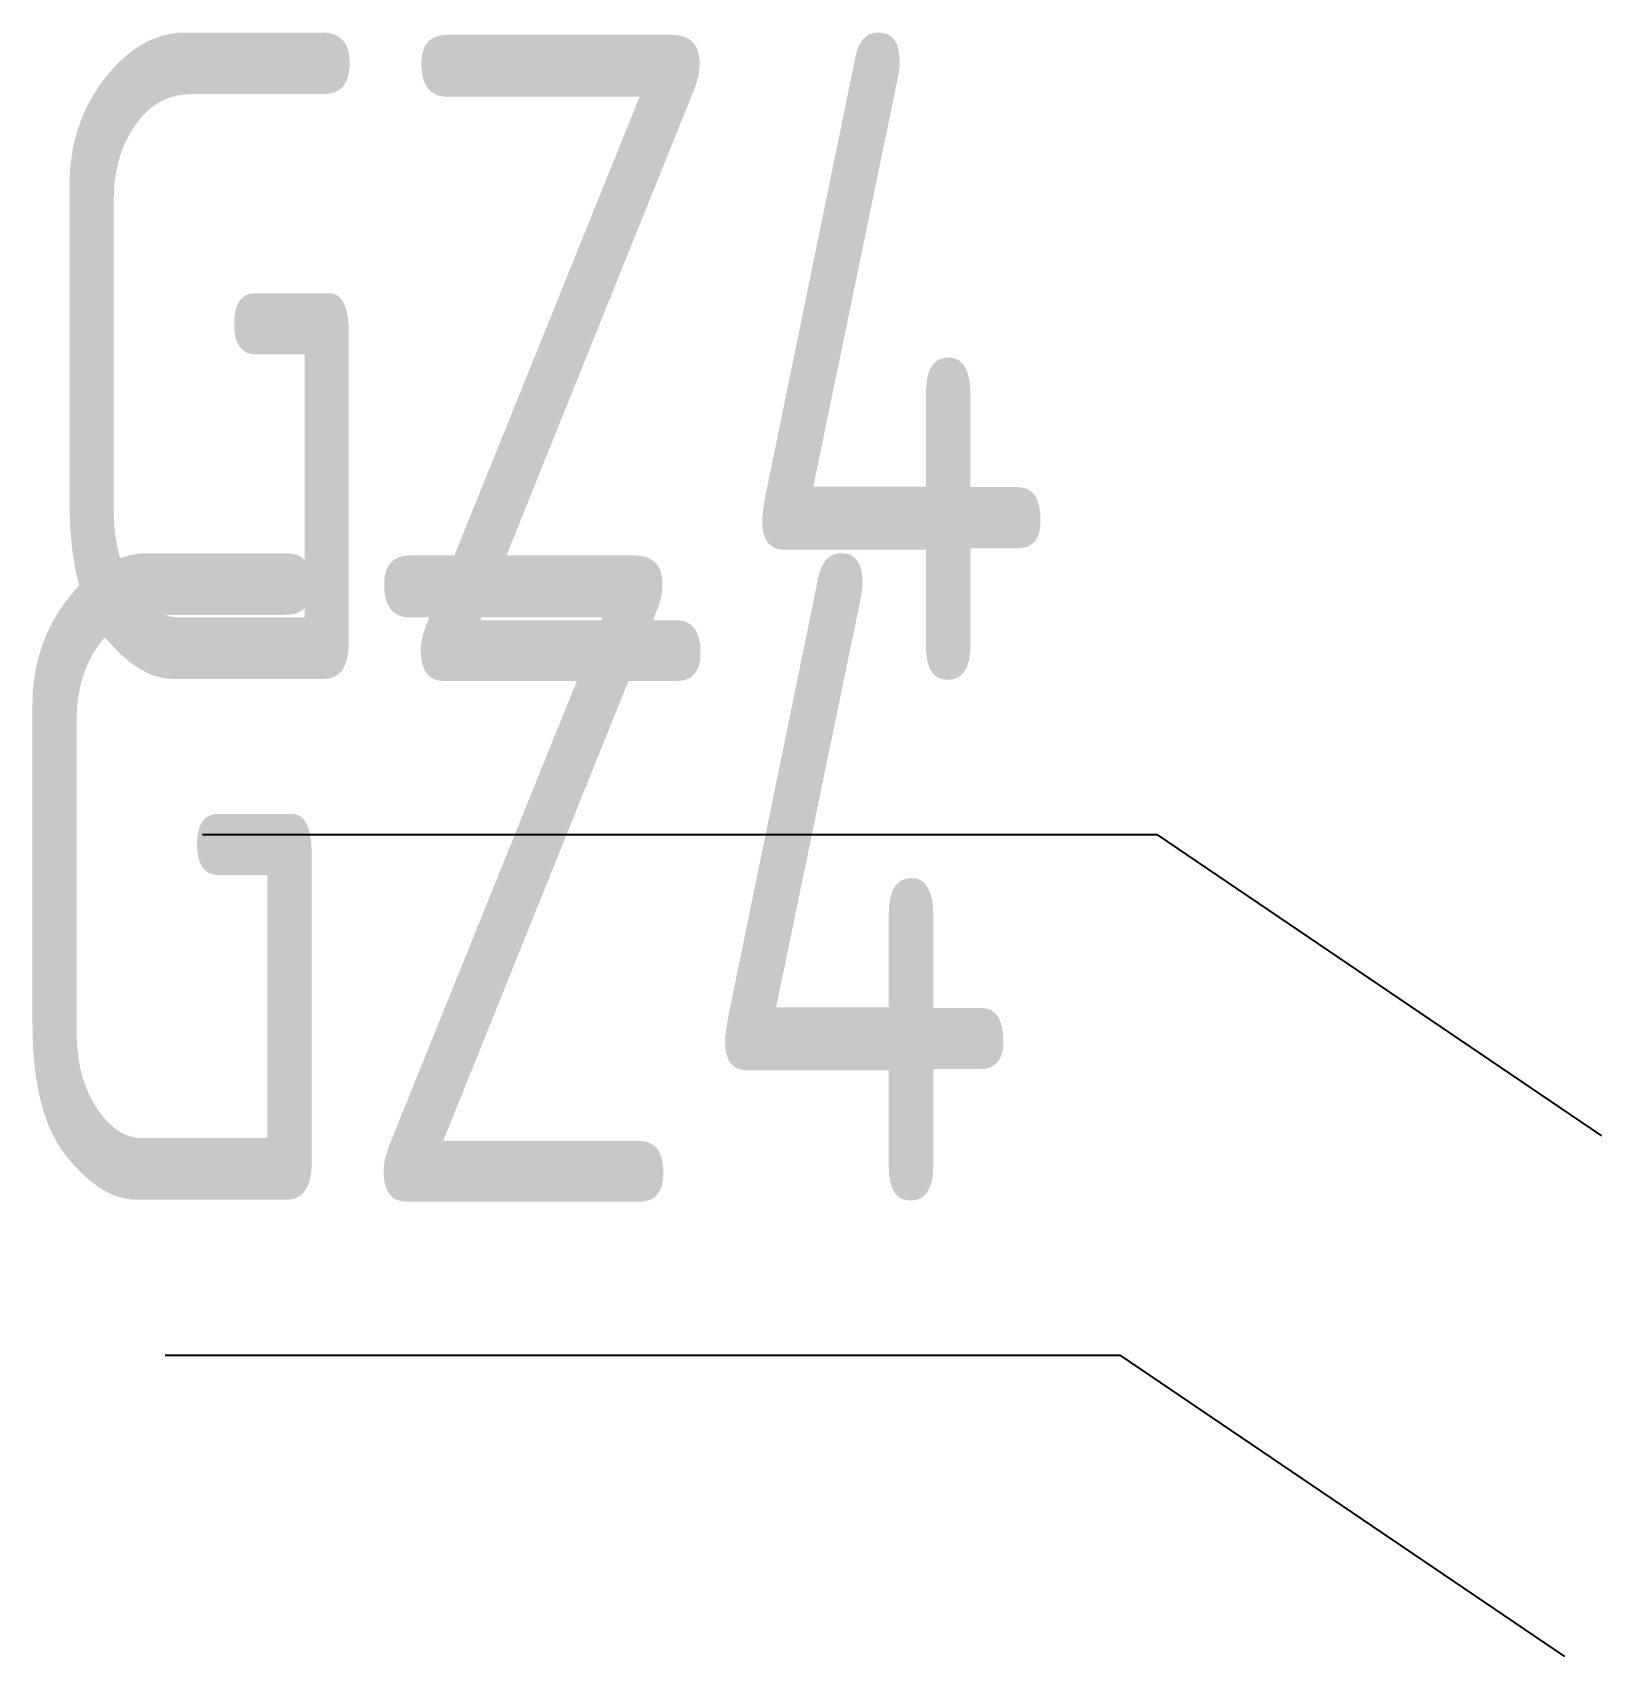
# Model space of a CAD drawing. Header units: millimetres. Extents: x 1471994 to 4527627, y -5186613 to -1927582.
# Drawn here: x 4525211 to 4527627, y -4028198 to -4025697 of the extents above.
import ezdxf

# ---------------------------------------------------------------- set-up
doc = ezdxf.new("R2010")
doc.units = ezdxf.units.MM
doc.header["$LTSCALE"] = 1000
doc.styles.add('TSSD_Label', font='Tssdeng.shx', dxfattribs={"width": 0.7, "bigfont": 'hztxt.shx'})

msp = doc.modelspace()

# ---------------------------------------------------------------- linework, layer by layer
for p, q in [((4525472.6, -4026932.1), (4526942.3, -4026932.1)), ((4526942.3, -4026932.1), (4527626.8, -4027396.3)), ((4525415.4, -4027734.3), (4526885.1, -4027734.3)), ((4526885.1, -4027734.3), (4527569.6, -4028198.4))]:
    msp.add_line(p, q)

# ---------------------------------------------------------------- texts
at = {"lineweight": -3, "style": 'TSSD_Label', "width": 0.7}
for p in [(4525196.7, -4026695.8), (4525139.5, -4027497.9)]:
    msp.add_text('GZ4', height=995.84, dxfattribs=at).set_placement(p)

doc.saveas('drawing.dxf')
